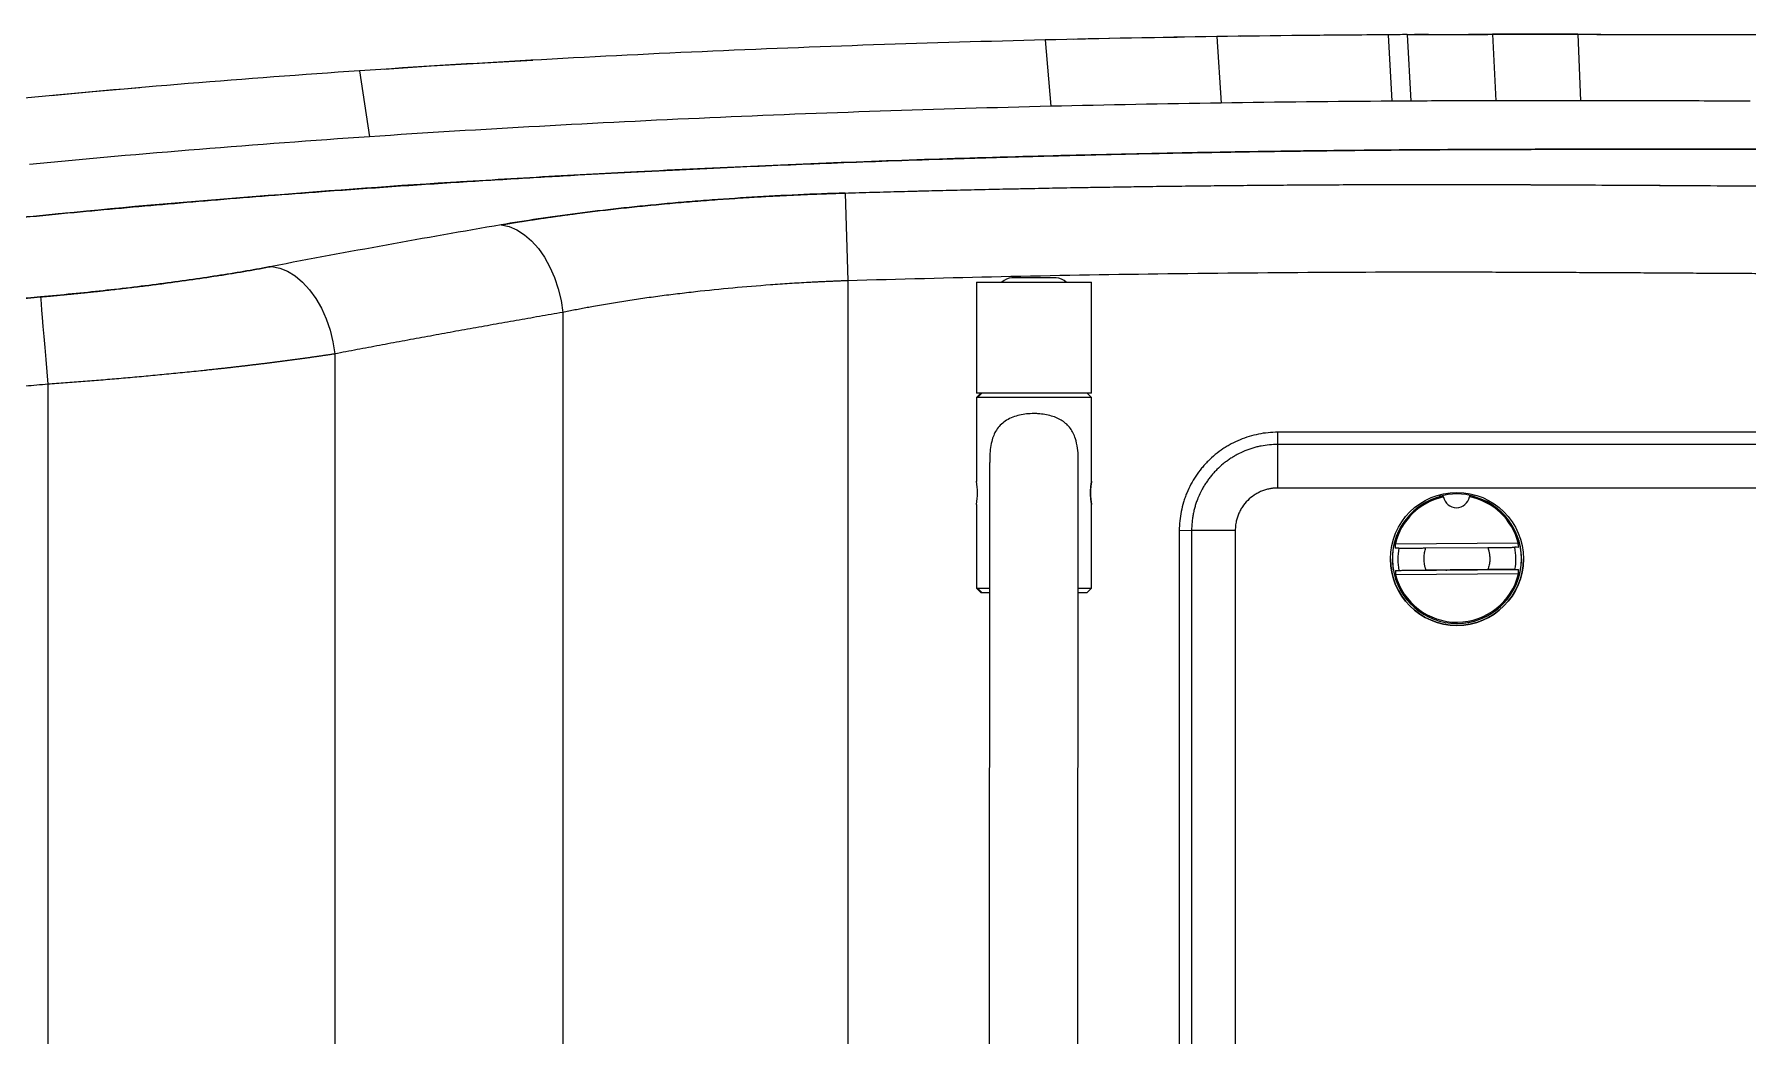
# Model space of a CAD drawing. Header units: millimetres. Extents: x 744 to 5705, y 930 to 4879.
# Drawn here: x 1336.9 to 1723.4, y 2156 to 2382 of the extents above; entities that cross this region are included whole.
import ezdxf

# ---------------------------------------------------------------- set-up
doc = ezdxf.new("R2010")
doc.units = ezdxf.units.MM
doc.header["$MEASUREMENT"] = 0

msp = doc.modelspace()

# ---------------------------------------------------------------- linework, layer by layer
at = {"color": 7, "linetype": 'Continuous', "lineweight": 15, "true_color": 0xffffff}
for p, q in [((1579.26, 2381.04), (1571.34, 2380.84)), ((1594.69, 2381.3), (1579.26, 2381.04)), ((1603.59, 2381.47), (1604.61, 2366.49)), ((1617.49, 2381.67), (1608.91, 2381.53)), ((1636.33, 2381.83), (1617.49, 2381.67)), ((1642.26, 2381.89), (1643.08, 2366.9)), ((1646.57, 2381.92), (1647.36, 2366.92)), ((1651.37, 2381.95), (1648.23, 2381.92)), ((1665.82, 2381.99), (1666.52, 2366.99)), ((1685.05, 2381.99), (1685.68, 2366.99)), ((1564.92, 2380.71), (1566.14, 2365.74)), ((1410.25, 2373.75), (1412.46, 2358.87)), ((1426.42, 2374.82), (1415.87, 2374.08)), ((1449.35, 2376.06), (1426.42, 2374.82)), ((1360.66, 2369.92), (1350.1, 2369.04)), ((1350.1, 2369.04), (1340.67, 2368.13)), ((1647.84, 2355.9), (1645.61, 2355.9)), ((1519.76, 2346.17), (1520.36, 2326.38)), ((1557.71, 2327.03), (1557.38, 2327.03)), ((1559, 2327.03), (1557.73, 2327.03)), ((1566.95, 2327.03), (1565.97, 2327.03)), ((1567.38, 2327.03), (1566.95, 2327.03)), ((1520.36, 2326.38), (1520.36, 1985.67)), ((1549.38, 2326.03), (1575.38, 2326.03)), ((1549.38, 2326.03), (1549.38, 2301.03)), ((1575.38, 2301.03), (1575.38, 2326.03)), ((1456.08, 2319.23), (1456.08, 1992.82)), ((1404.68, 2309.88), (1404.68, 2002.18)), ((1339.96, 2303.04), (1339.96, 2009.02)), ((1575.38, 2301.03), (1549.38, 2301.03)), ((1549.38, 2300.03), (1550.38, 2301.03)), ((1575.38, 2300.03), (1549.38, 2300.03)), ((1549.38, 2300.03), (1549.38, 2281.12)), ((1550.58, 2301.03), (1549.6, 2300.03)), ((1574.38, 2301.03), (1575.38, 2300.03)), ((1575.38, 2281.13), (1575.38, 2300.03)), ((1965.3, 2292.2), (1617.37, 2292.2)), ((1617.37, 2289.45), (1617.37, 2292.2)), ((1965.3, 2289.45), (1617.37, 2289.45)), ((1617.37, 2279.62), (1617.37, 2289.45)), ((1552.37, 2285.4), (1552.13, 2030.2)), ((1572.13, 2030.13), (1572.37, 2285.37)), ((1965.3, 2279.62), (1617.37, 2279.62)), ((1549.38, 2275.92), (1549.38, 2257.03)), ((1575.38, 2257.03), (1575.38, 2275.93)), ((1597.92, 2270.01), (1595.15, 2269.98)), ((1595.15, 2269.98), (1595.15, 2042.05)), ((1597.92, 2270.01), (1597.92, 2042.08)), ((1607.77, 2270.02), (1607.77, 2042.09)), ((1643.89, 2267.02), (1671.6, 2267.23)), ((1650.78, 2266.09), (1664.73, 2266.2)), ((1642.77, 2263.62), (1642.77, 2263.62)), ((1643.9, 2261.02), (1671.69, 2261.23)), ((1664.76, 2261.2), (1650.82, 2261.09)), ((1672.77, 2263.62), (1672.77, 2263.62)), ((1671.66, 2260.23), (1643.94, 2260.02)), ((1550.38, 2256.03), (1549.38, 2257.03)), ((1549.38, 2257.03), (1552.34, 2257.03)), ((1549.6, 2257.03), (1550.58, 2256.03)), ((1550.38, 2256.03), (1552.34, 2256.03)), ((1572.34, 2257.03), (1575.38, 2257.03)), ((1572.34, 2256.03), (1574.38, 2256.03)), ((1575.38, 2257.03), (1574.38, 2256.03))]:
    msp.add_line(p, q, dxfattribs=at)
for points in [[(1546.94, 2354.01), (1547.45, 2354.03), (1547.61, 2354.03)], [(1442.2, 2339), (1443.97, 2338.62), (1445.72, 2337.87), (1447.43, 2336.78), (1449.06, 2335.37), (1450.58, 2333.66), (1451.96, 2331.69), (1453.19, 2329.48), (1454.23, 2327.09), (1455.07, 2324.55), (1455.69, 2321.92), (1456.08, 2319.23)], [(1390.45, 2329.62), (1392.23, 2329.26), (1394, 2328.53), (1395.74, 2327.46), (1397.4, 2326.06), (1398.95, 2324.35), (1400.38, 2322.38), (1401.64, 2320.17), (1402.72, 2317.77), (1403.6, 2315.22), (1404.25, 2312.57), (1404.68, 2309.88)], [(1338.3, 2322.74), (1338.34, 2322.13), (1338.41, 2321.13), (1338.52, 2319.77), (1338.66, 2318.06), (1338.83, 2316.05), (1339.03, 2313.78), (1339.24, 2311.29), (1339.47, 2308.63), (1339.71, 2305.86), (1339.96, 2303.04)], [(1607.77, 2270.02), (1606.03, 2270.02), (1604.35, 2270.02), (1602.77, 2270.02), (1601.34, 2270.02), (1600.11, 2270.02), (1599.11, 2270.01), (1598.37, 2270.01), (1597.92, 2270.01)]]:
    msp.add_lwpolyline(points, dxfattribs=at)
msp.add_circle((1657.77, 2263.62), 15, dxfattribs=at)
for centre, radius, start, end in [((1557.38, 2324.03), 3, 90, 138.1897), ((1567.38, 2324.03), 3, 41.8103, 90), ((1535.83, 2278.53), 13.8, 349.1394, 10.848), ((1657.77, 2263.62), 14.56, 102.2689, 78.6147), ((1657.77, 2263.62), 14.56, 105.7914, 74.2086), ((1657.77, 2263.63), 14.29, 102.3315, 166.269), ((1657.77, 2263.62), 14.65, 74.2604, 105.7396), ((1657.66, 2278.18), 3, 191.4174, 349.4661), ((1657.77, 2263.63), 14.29, 14.6145, 78.552), ((1657.77, 2263.64), 13.32, 169.6218, 191.2617), ((1657.77, 2263.64), 13.32, 349.6218, 11.2617), ((1657.77, 2263.62), 15, 180.0001, 359.9999), ((1657.77, 2263.63), 14.29, 194.6146, 346.269)]:
    msp.add_arc(centre, radius, start, end, dxfattribs=at)
for points in [[(1603.59, 2381.47), (1590.7, 2381.28), (1577.81, 2381.02), (1564.92, 2380.71)], [(1642.26, 2381.89), (1629.37, 2381.8), (1616.48, 2381.67), (1603.59, 2381.47)], [(1646.57, 2381.92), (1645.13, 2381.91), (1643.7, 2381.9), (1642.26, 2381.89)], [(1651.37, 2381.95), (1652.82, 2381.96), (1654.27, 2381.96), (1655.72, 2381.97)], [(1655.72, 2381.97), (1660.67, 2381.99), (1665.62, 2382), (1670.56, 2382)], [(1685.05, 2381.99), (1678.64, 2381.99), (1672.23, 2382), (1665.82, 2381.99)], [(1670.56, 2382), (1671.99, 2382), (1673.41, 2382), (1674.84, 2382)], [(1674.84, 2382), (1679.81, 2382), (1684.78, 2381.99), (1689.73, 2381.99)], [(1689.73, 2381.99), (1691.12, 2381.98), (1692.52, 2381.98), (1693.91, 2381.98)], [(1693.91, 2381.98), (1705.25, 2381.96), (1716.6, 2381.94), (1727.93, 2381.92)], [(1410.25, 2373.75), (1384.48, 2371.99), (1358.73, 2369.91), (1333.04, 2367.44)], [(1604.61, 2366.49), (1591.78, 2366.29), (1578.96, 2366.05), (1566.14, 2365.74)], [(1643.08, 2366.9), (1630.25, 2366.81), (1617.43, 2366.68), (1604.61, 2366.49)], [(1647.36, 2366.92), (1645.93, 2366.92), (1644.51, 2366.91), (1643.08, 2366.9)], [(1723.93, 2366.92), (1722.6, 2366.92), (1721.27, 2366.93), (1719.95, 2366.93)], [(1412.46, 2358.87), (1386.88, 2357.14), (1361.33, 2355.08), (1335.83, 2352.65)], [(1442.2, 2339), (1424.94, 2336.03), (1407.69, 2332.91), (1390.45, 2329.62)], [(1653.8, 2277.72), (1653.8, 2277.69), (1653.81, 2277.66), (1653.81, 2277.63)], [(1654.72, 2277.59), (1654.7, 2277.68), (1654.69, 2277.76), (1654.68, 2277.85)], [(1660.65, 2277.9), (1660.64, 2277.81), (1660.62, 2277.72), (1660.61, 2277.64)], [(1661.73, 2277.63), (1661.74, 2277.66), (1661.74, 2277.69), (1661.74, 2277.72)], [(1644.67, 2266.03), (1644.4, 2266.03), (1644.13, 2266.03), (1643.86, 2266.02)], [(1671.65, 2266.23), (1671.38, 2266.24), (1671.1, 2266.24), (1670.83, 2266.24)], [(1643.9, 2261.02), (1644.17, 2261.03), (1644.44, 2261.03), (1644.71, 2261.03)], [(1670.87, 2261.24), (1671.14, 2261.24), (1671.41, 2261.24), (1671.69, 2261.23)]]:
    msp.add_open_spline(points, degree=3, dxfattribs=at)
for points, knots in [([(1646.57, 2381.92), (1651.58, 2381.95), (1656.59, 2381.96), (1661.6, 2381.98), (1663, 2381.98), (1664.41, 2381.98), (1665.82, 2381.99)], [935.435184, 935.435184, 935.435184, 935.435184, 950.430136, 950.430136, 950.430136, 954.646393, 954.646393, 954.646393, 954.646393]), ([(1685.05, 2381.99), (1696.5, 2381.98), (1707.94, 2381.95), (1719.38, 2381.93), (1720.71, 2381.93), (1722.04, 2381.92), (1723.37, 2381.92)], [973.855448, 973.855448, 973.855448, 973.855448, 1008.202508, 1008.202508, 1008.202508, 1012.198381, 1012.198381, 1012.198381, 1012.198381]), ([(1564.92, 2380.71), (1539.1, 2380.09), (1513.3, 2379.22), (1461.74, 2376.92), (1435.98, 2375.5), (1410.25, 2373.75)], [0, 0, 0, 0, 0.5, 0.5, 1, 1, 1, 1]), ([(1566.14, 2365.74), (1540.49, 2365.13), (1514.85, 2364.27), (1463.61, 2362), (1438.02, 2360.6), (1412.46, 2358.87)], [0, 0, 0, 0, 0.5, 0.5, 1, 1, 1, 1]), ([(1666.52, 2366.99), (1665.12, 2366.99), (1663.72, 2366.98), (1662.32, 2366.98), (1657.33, 2366.97), (1652.34, 2366.95), (1647.36, 2366.92)], [935.435184, 935.435184, 935.435184, 935.435184, 939.651441, 939.651441, 939.651441, 954.646393, 954.646393, 954.646393, 954.646393]), ([(1685.68, 2366.99), (1684.3, 2366.99), (1682.92, 2366.99), (1681.54, 2366.99), (1676.54, 2366.99), (1671.53, 2367), (1666.52, 2366.99)], [954.646393, 954.646393, 954.646393, 954.646393, 958.794702, 958.794702, 958.794702, 973.855448, 973.855448, 973.855448, 973.855448]), ([(1719.95, 2366.93), (1714.23, 2366.94), (1708.52, 2366.95), (1697.1, 2366.97), (1691.39, 2366.98), (1685.68, 2366.99)], [0, 0, 0, 0, 0.5, 0.5, 1, 1, 1, 1]), ([(3180.05, 2356.04), (3145.17, 2356.04), (3077.34, 2356.04), (2978.5, 2356.04), (2885.49, 2356.04), (2798.29, 2356.04), (2716.92, 2356.04), (2641.36, 2356.04), (2571.63, 2356.04), (2507.72, 2356.04), (2449.62, 2356.04), (2397.35, 2356.04), (2350.9, 2356.04), (2310.27, 2356.04), (2275.46, 2356.04), (2246.47, 2356.04), (2223.3, 2356.04), (2177.26, 2356.04), (2106.41, 2356.04), (2008.82, 2356.04), (1925.47, 2356.04), (1856.35, 2356.04), (1810.62, 2356.04), (1774.03, 2356.04), (1750.88, 2356.04), (1733.83, 2356.04), (1724.68, 2356.04), (1718.11, 2356.04), (1712.3, 2356.04), (1703.15, 2356.04), (1694.01, 2356.04), (1686.58, 2356.04), (1683.15, 2356.04), (1680.86, 2356.04), (1674.58, 2356.04), (1666.58, 2356.02), (1657.44, 2355.98), (1650.26, 2355.93), (1643.41, 2355.88), (1629.71, 2355.76), (1609.5, 2355.5), (1573, 2354.8), (1536.53, 2353.75), (1500.1, 2352.3), (1474.31, 2351.07), (1450.06, 2349.74), (1419.77, 2347.86), (1381.94, 2345.1), (1344.17, 2341.72), (1313.99, 2338.62), (1283.83, 2335.23), (1246.16, 2330.43), (1212.36, 2325.36), (1189.88, 2321.64), (1174.93, 2319.06), (1156.29, 2315.66), (1134.02, 2311.27), (1111.84, 2306.56), (1089.77, 2301.51), (1067.8, 2296.09), (1045.95, 2290.29), (1023.98, 2284.01), (1002.38, 2277.35), (983.66, 2271.14), (962.55, 2263.71), (942.33, 2256.04), (918.66, 2246.26), (898.12, 2237.11), (876.61, 2226.73), (856.35, 2216.18), (836.2, 2204.84), (822.14, 2196.32), (812.51, 2190.22), (807.71, 2187.13), (802.4, 2183.63), (796.79, 2179.87), (790.93, 2175.86), (785.4, 2171.98), (781.61, 2169.27), (779.66, 2167.86), (778.97, 2167.37)], [0, 0, 0, 0, 0.042888, 0.083391, 0.121508, 0.157241, 0.190589, 0.221551, 0.250128, 0.276319, 0.300126, 0.321547, 0.340583, 0.357234, 0.3715, 0.383381, 0.392876, 0.399987, 0.439984, 0.479981, 0.519979, 0.542479, 0.56498, 0.576232, 0.587484, 0.593461, 0.597212, 0.598736, 0.601549, 0.604362, 0.609988, 0.6128, 0.613503, 0.614206, 0.615613, 0.621237, 0.624049, 0.62686, 0.630073, 0.632482, 0.643723, 0.65496, 0.677425, 0.688653, 0.69988, 0.709235, 0.71859, 0.737302, 0.756022, 0.765388, 0.774758, 0.793519, 0.812315, 0.817015, 0.821711, 0.831094, 0.840465, 0.849824, 0.859174, 0.868517, 0.877855, 0.887191, 0.896845, 0.905872, 0.911653, 0.924597, 0.932687, 0.94342, 0.952481, 0.962311, 0.971732, 0.981147, 0.982693, 0.985856, 0.988235, 0.990567, 0.99423, 0.997024, 0.998948, 1, 1, 1, 1]), ([(922.61, 2247.75), (924.23, 2248.46), (931.64, 2251.73), (944.97, 2256.98), (962.39, 2263.62), (979.82, 2269.82), (993.5, 2274.41), (1003.52, 2277.64), (1009.75, 2279.61), (1016.18, 2281.59), (1022.76, 2283.57), (1028.95, 2285.4), (1034.5, 2287), (1039.41, 2288.4), (1044.16, 2289.73), (1048.75, 2290.99), (1053.93, 2292.39), (1060.04, 2294.02), (1067.43, 2295.94), (1075.67, 2298.02), (1084.62, 2300.22), (1093.73, 2302.39), (1101.99, 2304.3), (1109.17, 2305.91), (1115.41, 2307.29), (1121.38, 2308.57), (1127.59, 2309.89), (1134.07, 2311.23), (1143.17, 2313.07), (1154.35, 2315.25), (1167.87, 2317.78), (1181.27, 2320.17), (1195.1, 2322.52), (1210.27, 2324.98), (1226.93, 2327.53), (1244.71, 2330.09), (1262.48, 2332.49), (1280.2, 2334.73), (1298.07, 2336.84), (1316.17, 2338.84), (1332.18, 2340.49), (1345.64, 2341.79), (1356.51, 2342.8), (1367.27, 2343.75), (1378.34, 2344.69), (1389.9, 2345.62), (1402.7, 2346.6), (1416.73, 2347.6), (1431.51, 2348.59), (1445.83, 2349.47), (1459.06, 2350.23), (1471.67, 2350.91), (1483.89, 2351.52), (1495.86, 2352.08), (1507.22, 2352.57), (1518.31, 2353.02), (1529.74, 2353.44), (1541.97, 2353.86), (1554.77, 2354.25), (1568.02, 2354.62), (1581.01, 2354.93), (1593.52, 2355.19), (1605.23, 2355.41), (1616.81, 2355.59), (1627.29, 2355.72), (1637.28, 2355.83), (1646.59, 2355.91), (1656.1, 2355.97), (1665.42, 2356.01), (1674.56, 2356.04), (1685.29, 2356.05), (1697.82, 2356.04), (1711.53, 2356.04), (1725.71, 2356.04), (1739.66, 2356.04), (1754.02, 2356.04), (1768.07, 2356.04), (1789.46, 2356.04), (1817.92, 2356.04), (1853.46, 2356.04), (1888.56, 2356.04), (1924.12, 2356.04), (1967.58, 2356.04), (2019.59, 2356.04), (2065.78, 2356.04), (2098.37, 2356.04), (2116.51, 2356.04), (2134.09, 2356.04), (2151.55, 2356.04), (2172.17, 2356.04), (2196.15, 2356.04), (2216.58, 2356.04), (2230.73, 2356.04), (2238.22, 2356.04), (2245.8, 2356.04), (2253.46, 2356.04), (2261.02, 2356.04), (2278.14, 2356.04), (2304.96, 2356.04), (2335.66, 2356.04), (2360.59, 2356.04), (2379.63, 2356.04), (2398.76, 2356.04), (2416.92, 2356.04), (2436.14, 2356.04), (2456.83, 2356.04), (2480.46, 2356.04), (2500.36, 2356.04), (2516.15, 2356.04), (2527.49, 2356.04), (2539.07, 2356.04), (2550.89, 2356.04), (2562.47, 2356.04), (2573.11, 2356.04), (2588.18, 2356.04), (2608.37, 2356.04), (2636.05, 2356.04), (2666.17, 2356.04), (2698.82, 2356.04), (2732.66, 2356.04), (2767.7, 2356.04), (2799.08, 2356.04), (2826.58, 2356.04), (2843.77, 2356.04), (2855.1, 2356.04), (2860.42, 2356.04), (2865.78, 2356.04), (2871.01, 2356.04), (2875.75, 2356.04), (2880, 2356.04), (2890.92, 2356.04), (2909.19, 2356.04), (2936.56, 2356.04), (2966.44, 2356.04), (2998.94, 2356.04), (3032.71, 2356.04), (3067.75, 2356.04), (3104.06, 2356.04), (3141.63, 2356.04), (3167.1, 2356.04), (3180.05, 2356.04)], [0, 0, 0, 0, 0.002359, 0.010774, 0.019073, 0.027178, 0.035383, 0.038282, 0.041182, 0.044085, 0.047239, 0.050327, 0.052667, 0.05493, 0.057116, 0.059226, 0.06126, 0.064255, 0.067638, 0.071408, 0.075565, 0.079881, 0.083867, 0.086837, 0.089666, 0.092353, 0.094958, 0.098104, 0.101144, 0.1073, 0.113234, 0.119417, 0.125386, 0.131864, 0.139813, 0.14776, 0.155706, 0.163595, 0.171442, 0.179569, 0.187731, 0.192774, 0.197488, 0.202182, 0.207087, 0.212203, 0.217531, 0.224082, 0.230816, 0.237138, 0.243063, 0.248354, 0.253839, 0.259245, 0.264198, 0.268881, 0.273918, 0.279311, 0.285058, 0.290848, 0.296826, 0.302224, 0.307384, 0.312307, 0.317524, 0.321224, 0.325508, 0.329827, 0.333778, 0.337824, 0.34189, 0.347954, 0.354359, 0.359995, 0.366684, 0.372772, 0.378955, 0.385231, 0.40102, 0.416512, 0.432142, 0.447343, 0.463442, 0.489496, 0.515977, 0.524388, 0.532501, 0.539909, 0.547588, 0.555536, 0.567119, 0.579231, 0.582491, 0.585787, 0.58912, 0.592488, 0.595894, 0.599088, 0.615081, 0.631276, 0.639597, 0.647971, 0.656397, 0.664832, 0.671936, 0.681748, 0.692141, 0.703113, 0.707993, 0.712979, 0.718072, 0.723272, 0.728577, 0.733353, 0.737309, 0.748456, 0.759993, 0.77383, 0.78819, 0.803073, 0.81848, 0.83441, 0.844483, 0.854754, 0.857088, 0.859431, 0.861784, 0.864147, 0.866332, 0.86804, 0.869759, 0.880741, 0.892138, 0.905873, 0.920166, 0.935017, 0.950426, 0.966392, 0.982917, 1, 1, 1, 1]), ([(3180.05, 2356.04), (3095.02, 2356.04), (2924.97, 2356.04), (2669.88, 2356.04), (2459.74, 2356.04), (2294.55, 2356.04), (2174.3, 2356.04), (2054.05, 2356.04), (1933.82, 2356.04), (1834.98, 2356.06), (1757.52, 2356.03), (1713.35, 2356.1), (1687.88, 2356.02), (1681.09, 2355.99)], [0, 0, 0, 0, 0.170154, 0.340307, 0.510461, 0.59068, 0.670893, 0.75111, 0.831324, 0.911539, 0.948973, 0.986407, 1, 1, 1, 1]), ([(1434.75, 2348.78), (1434.33, 2348.75), (1419.28, 2347.9), (1389.65, 2345.61), (1357.79, 2343.06), (1340.58, 2341.26), (1337.92, 2340.98)], [0, 0, 0, 0, 0.0129361, 0.4651413, 0.9174092, 1, 1, 1, 1]), ([(1442.2, 2339), (1442.48, 2339.05), (1443.05, 2339.15), (1443.91, 2339.29), (1444.77, 2339.44), (1445.64, 2339.58), (1446.51, 2339.72), (1447.39, 2339.86), (1448.28, 2340), (1449.17, 2340.13), (1450.07, 2340.27), (1450.97, 2340.4), (1451.88, 2340.54), (1452.8, 2340.67), (1453.72, 2340.8), (1454.65, 2340.93), (1455.58, 2341.06), (1456.52, 2341.19), (1457.46, 2341.32), (1458.41, 2341.44), (1460.56, 2341.72), (1463.95, 2342.14), (1468.66, 2342.68), (1473.46, 2343.19), (1478.37, 2343.67), (1483.38, 2344.12), (1488.45, 2344.52), (1493.57, 2344.9), (1497.71, 2345.16), (1500.83, 2345.35), (1502.92, 2345.46), (1505.01, 2345.57), (1507.11, 2345.68), (1509.21, 2345.78), (1511.32, 2345.87), (1513.42, 2345.95), (1515.54, 2346.03), (1517.65, 2346.11), (1519.06, 2346.15), (1519.76, 2346.17)], [0, 0, 0, 0, 0.01318, 0.026351, 0.039512, 0.052666, 0.065812, 0.078954, 0.09209, 0.105222, 0.118352, 0.131481, 0.144609, 0.157737, 0.170867, 0.184, 0.197136, 0.210277, 0.223423, 0.236576, 0.249738, 0.312224, 0.374564, 0.43687, 0.499255, 0.562149, 0.625008, 0.6874, 0.749759, 0.774845, 0.799899, 0.824926, 0.849935, 0.874932, 0.899925, 0.92492, 0.949927, 0.974951, 1, 1, 1, 1]), ([(1519.76, 2346.17), (1512.65, 2345.96), (1505.64, 2345.64), (1495.29, 2345.01), (1491.87, 2344.78), (1486.78, 2344.39), (1485.08, 2344.25), (1482.56, 2344.04), (1481.72, 2343.97), (1480.04, 2343.82), (1479.2, 2343.74), (1471.73, 2343.05), (1465.4, 2342.34), (1453.34, 2340.79), (1447.61, 2339.93), (1442.2, 2339)], [0, 0, 0, 0, 21.151982, 21.151982, 31.727973, 31.727973, 37.015969, 37.015969, 39.659967, 39.659967, 42.303964, 42.303964, 63.455947, 63.455947, 84.607929, 84.607929, 84.607929, 84.607929]), ([(1519.76, 2346.17), (1521.86, 2346.24), (1526.05, 2346.36), (1532.35, 2346.53), (1538.68, 2346.7), (1545.02, 2346.85), (1551.38, 2347), (1557.77, 2347.14), (1564.17, 2347.27), (1570.6, 2347.39), (1577.05, 2347.5), (1583.52, 2347.6), (1590.01, 2347.69), (1596.52, 2347.77), (1603.05, 2347.85), (1609.61, 2347.91), (1616.18, 2347.97), (1626.19, 2348.04), (1639.75, 2348.1), (1656.94, 2348.12), (1677.12, 2348.07), (1700.25, 2347.93), (1723.1, 2347.79), (1742.96, 2347.69), (1759.87, 2347.6), (1777.02, 2347.52), (1794.4, 2347.43), (1812.01, 2347.35), (1840.73, 2347.23), (1881.21, 2347.07), (1932.7, 2346.9), (1984.95, 2346.74), (2054.15, 2346.57), (2140.98, 2346.39), (2244.77, 2346.23), (2348.61, 2346.12), (2452.5, 2346.04), (2590.98, 2345.96), (2764.16, 2345.91), (2934.18, 2345.89), (3072.85, 2345.89), (3142.19, 2345.88), (3180.05, 2345.88)], [0, 0, 0, 0, 0.0037846, 0.0075816, 0.0113909, 0.0152127, 0.0190469, 0.0228935, 0.0267526, 0.0306242, 0.0345084, 0.0384052, 0.0423146, 0.0462367, 0.0501714, 0.0541187, 0.0580787, 0.0620513, 0.0722132, 0.0825648, 0.0931105, 0.1086811, 0.1243545, 0.1343984, 0.1445829, 0.1549088, 0.1653767, 0.1759872, 0.1867397, 0.2172687, 0.2491173, 0.2797752, 0.3116811, 0.3741542, 0.4366696, 0.4992194, 0.5617899, 0.6243823, 0.7494353, 0.8747058, 0.9315936, 1, 1, 1, 1]), ([(1519.76, 2346.17), (1554.51, 2347.22), (1589.25, 2347.81), (1628.31, 2348.05), (1632.65, 2348.07), (1641.33, 2348.1), (1645.66, 2348.11), (1658.69, 2348.11), (1667.37, 2348.09), (1684.7, 2348.02), (1693.36, 2347.97), (1706.33, 2347.9), (1710.65, 2347.87), (1719.29, 2347.82), (1723.61, 2347.79), (1797.06, 2347.39), (1866.2, 2347.11), (2004.48, 2346.67), (2073.63, 2346.52), (2211.92, 2346.27), (2281.07, 2346.19), (2419.37, 2346.06), (2488.52, 2346.01), (2626.83, 2345.95), (2695.98, 2345.93), (2903.44, 2345.89), (3041.74, 2345.88), (3180.05, 2345.88)], [0, 0, 0, 0, 103.769533, 103.769533, 116.740725, 116.740725, 129.711916, 129.711916, 155.6543, 155.6543, 181.596683, 181.596683, 194.567875, 194.567875, 207.539066, 207.539066, 415.078132, 415.078132, 622.617198, 622.617198, 830.156265, 830.156265, 1037.695331, 1037.695331, 1245.234397, 1245.234397, 1660.312529, 1660.312529, 1660.312529, 1660.312529]), ([(1338.3, 2322.74), (1338.59, 2322.77), (1339.18, 2322.82), (1340.07, 2322.9), (1340.96, 2322.98), (1341.84, 2323.07), (1342.73, 2323.15), (1343.61, 2323.23), (1344.5, 2323.32), (1345.38, 2323.41), (1346.26, 2323.49), (1347.14, 2323.58), (1348.02, 2323.67), (1348.9, 2323.76), (1349.78, 2323.86), (1350.66, 2323.95), (1351.54, 2324.04), (1353.28, 2324.23), (1355.89, 2324.52), (1359.33, 2324.93), (1362.72, 2325.34), (1367.19, 2325.92), (1372.65, 2326.67), (1377.37, 2327.38), (1380.41, 2327.86), (1381.91, 2328.11), (1383.39, 2328.35), (1384.85, 2328.6), (1386.28, 2328.85), (1387.69, 2329.11), (1389.09, 2329.36), (1389.99, 2329.53), (1390.45, 2329.62)], [0, 0, 0, 0, 0.015658, 0.031303, 0.046938, 0.062565, 0.078185, 0.093801, 0.109414, 0.125027, 0.140641, 0.156259, 0.171882, 0.187512, 0.203152, 0.218804, 0.234468, 0.250148, 0.31262, 0.374986, 0.43737, 0.499897, 0.625005, 0.75016, 0.781435, 0.812668, 0.843872, 0.875063, 0.906256, 0.937466, 0.968709, 1, 1, 1, 1]), ([(1390.45, 2329.62), (1386.81, 2328.92), (1382.95, 2328.26), (1376.86, 2327.3), (1374.77, 2326.99), (1371.57, 2326.52), (1370.49, 2326.37), (1368.84, 2326.15), (1368.29, 2326.07), (1367.18, 2325.92), (1366.62, 2325.85), (1361.59, 2325.19), (1357.04, 2324.64), (1347.78, 2323.63), (1343.08, 2323.17), (1338.3, 2322.74)], [0, 0, 0, 0, 17.66422, 17.66422, 26.496331, 26.496331, 30.912386, 30.912386, 33.120413, 33.120413, 35.328441, 35.328441, 52.992661, 52.992661, 70.656881, 70.656881, 70.656881, 70.656881]), ([(1557.53, 2327.03), (1557.52, 2327.03), (1557.49, 2327.03), (1557.46, 2327.03), (1557.43, 2327.03), (1557.4, 2327.03), (1557.39, 2327.03), (1557.39, 2327.03)], [0, 0, 0, 0, 0.172126, 0.344243, 0.51637, 0.758184, 1, 1, 1, 1]), ([(1567.34, 2327.03), (1567.3, 2327.03), (1567.21, 2327.03), (1566.15, 2327.03), (1564.55, 2327.03), (1562.61, 2327.03), (1560.6, 2327.03), (1559.53, 2327.03), (1559, 2327.03)], [0, 0, 0, 0, 0.152428, 0.321931, 0.491445, 0.660966, 0.830486, 1, 1, 1, 1]), ([(1520.36, 2326.38), (1520.03, 2326.37), (1519.38, 2326.35), (1518.41, 2326.31), (1517.43, 2326.27), (1516.45, 2326.23), (1515.48, 2326.18), (1514.5, 2326.14), (1513.53, 2326.09), (1512.55, 2326.04), (1510.46, 2325.93), (1507.24, 2325.74), (1501.5, 2325.34), (1494.37, 2324.76), (1487.42, 2324.05), (1481.97, 2323.41), (1477.99, 2322.91), (1474.09, 2322.37), (1470.3, 2321.8), (1466.59, 2321.2), (1463.71, 2320.7), (1461.6, 2320.31), (1460.21, 2320.05), (1458.82, 2319.79), (1457.44, 2319.51), (1456.54, 2319.33), (1456.08, 2319.23)], [0, 0, 0, 0, 0.013914, 0.027832, 0.041754, 0.055679, 0.069608, 0.083541, 0.097478, 0.111419, 0.125363, 0.187403, 0.249858, 0.373942, 0.500116, 0.562394, 0.625336, 0.68702, 0.749753, 0.811497, 0.874323, 0.898958, 0.923843, 0.948978, 0.974364, 1, 1, 1, 1]), ([(1338.3, 2322.74), (1314.59, 2320.65), (1290.92, 2318.24), (1243.66, 2312.69), (1220.06, 2309.54), (1172.97, 2302.36), (1149.46, 2298.33), (1114.28, 2291.45), (1102.57, 2289.01), (1085.02, 2285.12), (1079.17, 2283.79), (1067.5, 2281.04), (1061.68, 2279.63), (1044.25, 2275.27), (1032.68, 2272.2), (1009.65, 2265.7), (998.19, 2262.27), (964.02, 2251.38), (941.48, 2243.33), (908.15, 2229.78), (897.12, 2225.02), (875.24, 2214.98), (864.39, 2209.69), (848.26, 2201.34), (842.91, 2198.48), (832.26, 2192.62), (826.95, 2189.62), (811.17, 2180.41), (800.83, 2174.02), (790.67, 2167.39)], [0, 0, 0, 0, 0.125, 0.125, 0.25, 0.25, 0.375, 0.375, 0.4375, 0.4375, 0.46875, 0.46875, 0.5, 0.5, 0.5625, 0.5625, 0.625, 0.625, 0.75, 0.75, 0.8125, 0.8125, 0.875, 0.875, 0.90625, 0.90625, 0.9375, 0.9375, 1, 1, 1, 1]), ([(1266.86, 2315.41), (1267.01, 2315.43), (1278.96, 2316.93), (1302.77, 2319.43), (1326.46, 2321.64), (1338.3, 2322.74)], [0, 0, 0, 0, 0.005979, 0.503479, 1, 1, 1, 1]), ([(1456.08, 2319.23), (1454.33, 2318.93), (1450.83, 2318.32), (1445.6, 2317.41), (1440.4, 2316.48), (1435.22, 2315.56), (1430.07, 2314.62), (1424.94, 2313.68), (1419.84, 2312.74), (1414.76, 2311.79), (1409.71, 2310.84), (1406.35, 2310.2), (1404.68, 2309.88)], [0, 0, 0, 0, 0.102153, 0.203827, 0.305022, 0.405739, 0.505977, 0.605737, 0.705019, 0.803824, 0.902151, 1, 1, 1, 1]), ([(1404.68, 2309.88), (1404.43, 2309.84), (1403.94, 2309.76), (1403.21, 2309.65), (1402.47, 2309.54), (1401.73, 2309.43), (1400.98, 2309.32), (1400.24, 2309.22), (1399.49, 2309.11), (1398.74, 2309), (1397.99, 2308.9), (1397.23, 2308.79), (1396.48, 2308.69), (1395.72, 2308.59), (1394.97, 2308.49), (1394.21, 2308.38), (1393.45, 2308.28), (1392.69, 2308.18), (1391.92, 2308.09), (1391.16, 2307.99), (1390.4, 2307.89), (1389.63, 2307.79), (1388.87, 2307.7), (1388.11, 2307.6), (1387.34, 2307.51), (1386.58, 2307.42), (1385.81, 2307.33), (1385.05, 2307.24), (1384.29, 2307.14), (1383.52, 2307.06), (1382.76, 2306.97), (1382, 2306.88), (1381.23, 2306.79), (1380.47, 2306.71), (1379.71, 2306.62), (1378.95, 2306.54), (1378.19, 2306.45), (1377.44, 2306.37), (1376.68, 2306.29), (1375.93, 2306.21), (1375.17, 2306.13), (1373.99, 2306), (1372.37, 2305.83), (1370.32, 2305.62), (1368.26, 2305.42), (1366.2, 2305.22), (1364.15, 2305.02), (1362.09, 2304.83), (1360.04, 2304.65), (1358, 2304.46), (1355.96, 2304.29), (1353.93, 2304.11), (1351.9, 2303.95), (1349.89, 2303.78), (1347.88, 2303.62), (1345.89, 2303.47), (1343.9, 2303.32), (1341.93, 2303.18), (1340.62, 2303.08), (1339.96, 2303.04)], [0, 0, 0, 0, 0.013607, 0.027158, 0.040652, 0.05409, 0.067471, 0.080796, 0.094064, 0.107275, 0.12043, 0.133529, 0.146571, 0.159557, 0.172486, 0.185358, 0.198174, 0.210934, 0.223637, 0.236283, 0.248873, 0.261407, 0.273884, 0.286304, 0.298668, 0.310976, 0.323227, 0.335422, 0.34756, 0.359641, 0.371667, 0.383635, 0.395548, 0.407403, 0.419203, 0.430946, 0.442632, 0.454262, 0.465836, 0.477353, 0.488813, 0.500218, 0.531185, 0.561956, 0.59253, 0.622908, 0.65309, 0.683076, 0.712866, 0.74246, 0.771858, 0.80106, 0.830066, 0.858877, 0.887492, 0.915912, 0.944137, 0.972166, 1, 1, 1, 1]), ([(1339.96, 2303.04), (1338.28, 2302.89), (1334.93, 2302.59), (1329.92, 2302.13), (1324.93, 2301.67), (1319.96, 2301.2), (1315.02, 2300.72), (1310.1, 2300.23), (1305.2, 2299.74), (1300.32, 2299.24), (1295.47, 2298.73), (1290.64, 2298.22), (1285.83, 2297.69), (1281.05, 2297.16), (1276.29, 2296.63), (1271.55, 2296.08), (1262.27, 2294.99), (1248.54, 2293.31), (1230.47, 2290.95), (1212.7, 2288.46), (1189, 2284.93), (1159.79, 2280.14), (1124.81, 2273.64), (1090.58, 2266.45), (1056.64, 2258.41), (1023.32, 2249.53), (990.27, 2239.62), (957.95, 2228.7), (926.17, 2216.64), (895.34, 2203.48), (870.12, 2191.4), (850.48, 2181.15), (839.38, 2175.02), (831.83, 2170.71), (827.74, 2168.34), (823.67, 2165.93), (819.61, 2163.5), (815.56, 2161.04), (811.52, 2158.55), (808.84, 2156.87), (807.51, 2156.03)], [0, 0, 0, 0, 0.0090599, 0.0180797, 0.0270595, 0.0359995, 0.0448998, 0.0537605, 0.0625817, 0.0713637, 0.0801065, 0.0888103, 0.0974752, 0.1061014, 0.114689, 0.1232381, 0.1317488, 0.1649248, 0.1975833, 0.2297321, 0.2613786, 0.3264035, 0.3888989, 0.4526996, 0.5144794, 0.5765353, 0.6381512, 0.7001684, 0.7601071, 0.8211265, 0.8806126, 0.9106462, 0.9404666, 0.9489571, 0.9574516, 0.9659506, 0.9744545, 0.9829638, 0.9914788, 1, 1, 1, 1]), ([(1572.32, 2285.37), (1572.34, 2285.74), (1572.39, 2286.83), (1572.21, 2288.66), (1571.76, 2290.96), (1570.7, 2293.18), (1568.83, 2294.89), (1566.3, 2296), (1564.02, 2296.37), (1561.56, 2296.44), (1559.04, 2296.17), (1556.11, 2295.08), (1553.99, 2293.17), (1552.97, 2290.89), (1552.55, 2288.78), (1552.37, 2287.06), (1552.41, 2285.92), (1552.43, 2285.4)], [0, 0, 0, 0, 0.030618, 0.090865, 0.152996, 0.230399, 0.307803, 0.387313, 0.475591, 0.500638, 0.592672, 0.684774, 0.774543, 0.854869, 0.905263, 0.957057, 1, 1, 1, 1]), ([(1617.37, 2292.2), (1616.63, 2292.2), (1615.9, 2292.16), (1614.45, 2292.02), (1613.72, 2291.91), (1611.57, 2291.48), (1610.19, 2291.06), (1608.18, 2290.23), (1607.53, 2289.92), (1606.56, 2289.4), (1606.24, 2289.22), (1605.61, 2288.84), (1605.31, 2288.65), (1603.8, 2287.64), (1602.68, 2286.72), (1601.4, 2285.44), (1601.15, 2285.17), (1600.65, 2284.63), (1600.41, 2284.35), (1599.72, 2283.51), (1599.29, 2282.92), (1598.08, 2281.12), (1597.4, 2279.84), (1596.7, 2278.15), (1596.57, 2277.81), (1596.32, 2277.12), (1596.21, 2276.77), (1595.89, 2275.73), (1595.72, 2275.03), (1595.44, 2273.61), (1595.33, 2272.9), (1595.18, 2271.45), (1595.15, 2270.72), (1595.15, 2269.98)], [0, 0, 0, 0, 0.0625, 0.0625, 0.125, 0.125, 0.25, 0.25, 0.3125, 0.3125, 0.34375, 0.34375, 0.375, 0.375, 0.5, 0.5, 0.53125, 0.53125, 0.5625, 0.5625, 0.625, 0.625, 0.75, 0.75, 0.78125, 0.78125, 0.8125, 0.8125, 0.875, 0.875, 0.9375, 0.9375, 1, 1, 1, 1]), ([(1617.37, 2289.45), (1616.1, 2289.45), (1614.81, 2289.32), (1613.43, 2289.05), (1613.27, 2289.02), (1612.96, 2288.95), (1612.81, 2288.91), (1612.35, 2288.8), (1612.04, 2288.71), (1611.58, 2288.57), (1611.43, 2288.52), (1611.13, 2288.42), (1610.97, 2288.37), (1610.52, 2288.21), (1610.22, 2288.1), (1609.34, 2287.73), (1608.77, 2287.46), (1608.07, 2287.09), (1607.93, 2287.01), (1607.65, 2286.85), (1607.52, 2286.77), (1607.11, 2286.53), (1606.84, 2286.36), (1606.44, 2286.1), (1606.32, 2286.01), (1606.06, 2285.83), (1605.93, 2285.73), (1605.54, 2285.45), (1605.29, 2285.25), (1604.54, 2284.64), (1604.07, 2284.21), (1603.4, 2283.54), (1603.18, 2283.31), (1602.75, 2282.84), (1602.55, 2282.6), (1602.14, 2282.11), (1601.95, 2281.86), (1601.57, 2281.35), (1601.39, 2281.09), (1601.12, 2280.69), (1601.03, 2280.56), (1600.86, 2280.29), (1600.78, 2280.15), (1600.53, 2279.74), (1600.37, 2279.46), (1599.92, 2278.62), (1599.65, 2278.04), (1599.38, 2277.39), (1599.35, 2277.31), (1599.29, 2277.17), (1599.26, 2277.09), (1599.17, 2276.87), (1599.12, 2276.72), (1598.96, 2276.28), (1598.86, 2275.98), (1598.72, 2275.52), (1598.68, 2275.37), (1598.59, 2275.06), (1598.55, 2274.91), (1598.43, 2274.44), (1598.36, 2274.13), (1598.24, 2273.5), (1598.18, 2273.19), (1598.09, 2272.56), (1598.05, 2272.24), (1597.95, 2271.28), (1597.92, 2270.64), (1597.92, 2270.01)], [0, 0, 0, 0, 0.125, 0.125, 0.140625, 0.140625, 0.15625, 0.15625, 0.1875, 0.1875, 0.203125, 0.203125, 0.21875, 0.21875, 0.25, 0.25, 0.3125, 0.3125, 0.328125, 0.328125, 0.34375, 0.34375, 0.375, 0.375, 0.390625, 0.390625, 0.40625, 0.40625, 0.4375, 0.4375, 0.5, 0.5, 0.53125, 0.53125, 0.5625, 0.5625, 0.59375, 0.59375, 0.625, 0.625, 0.640625, 0.640625, 0.65625, 0.65625, 0.6875, 0.6875, 0.75, 0.75, 0.757813, 0.757813, 0.765625, 0.765625, 0.78125, 0.78125, 0.8125, 0.8125, 0.828125, 0.828125, 0.84375, 0.84375, 0.875, 0.875, 0.90625, 0.90625, 0.9375, 0.9375, 1, 1, 1, 1]), ([(1575.38, 2281.13), (1575.38, 2281.13), (1575.38, 2281.11), (1575.36, 2281.04), (1575.35, 2280.99), (1575.33, 2280.86), (1575.32, 2280.78), (1575.29, 2280.6), (1575.27, 2280.49), (1575.22, 2280.13), (1575.18, 2279.84), (1575.15, 2279.37), (1575.14, 2279.2), (1575.12, 2278.87), (1575.12, 2278.7), (1575.12, 2278.36), (1575.12, 2278.19), (1575.14, 2277.85), (1575.15, 2277.69), (1575.17, 2277.38), (1575.19, 2277.22), (1575.22, 2276.94), (1575.23, 2276.81), (1575.27, 2276.57), (1575.29, 2276.46), (1575.32, 2276.27), (1575.33, 2276.19), (1575.35, 2276.06), (1575.36, 2276.01), (1575.38, 2275.94), (1575.38, 2275.93), (1575.38, 2275.93), (1575.38, 2275.94), (1575.36, 2276.01), (1575.35, 2276.06), (1575.33, 2276.19), (1575.31, 2276.27), (1575.28, 2276.46), (1575.26, 2276.57), (1575.21, 2276.93), (1575.18, 2277.22), (1575.14, 2277.69), (1575.13, 2277.85), (1575.12, 2278.19), (1575.11, 2278.36), (1575.11, 2278.7), (1575.12, 2278.87), (1575.13, 2279.2), (1575.14, 2279.36), (1575.17, 2279.68), (1575.18, 2279.83), (1575.21, 2280.11), (1575.23, 2280.24), (1575.26, 2280.49), (1575.28, 2280.59), (1575.31, 2280.78), (1575.33, 2280.86), (1575.35, 2280.99), (1575.36, 2281.04), (1575.38, 2281.11), (1575.38, 2281.13), (1575.38, 2281.13)], [0, 0, 0, 0, 0.03125, 0.03125, 0.0625, 0.0625, 0.09375, 0.09375, 0.125, 0.125, 0.1875, 0.1875, 0.21875, 0.21875, 0.25, 0.25, 0.28125, 0.28125, 0.3125, 0.3125, 0.34375, 0.34375, 0.375, 0.375, 0.40625, 0.40625, 0.4375, 0.4375, 0.46875, 0.46875, 0.5, 0.5, 0.53125, 0.53125, 0.5625, 0.5625, 0.59375, 0.59375, 0.625, 0.625, 0.6875, 0.6875, 0.71875, 0.71875, 0.75, 0.75, 0.78125, 0.78125, 0.8125, 0.8125, 0.84375, 0.84375, 0.875, 0.875, 0.90625, 0.90625, 0.9375, 0.9375, 0.96875, 0.96875, 1, 1, 1, 1]), ([(1617.37, 2279.62), (1617.26, 2279.62), (1617.05, 2279.61), (1616.74, 2279.6), (1616.43, 2279.57), (1616.12, 2279.54), (1615.81, 2279.49), (1615.29, 2279.4), (1614.58, 2279.22), (1613.69, 2278.9), (1612.84, 2278.5), (1611.76, 2277.86), (1610.54, 2276.86), (1609.54, 2275.64), (1608.89, 2274.56), (1608.49, 2273.71), (1608.17, 2272.82), (1607.97, 2272.01), (1607.85, 2271.28), (1607.78, 2270.65), (1607.78, 2270.23), (1607.77, 2270.02)], [0, 0, 0, 0, 0.020867, 0.041684, 0.062474, 0.08326, 0.104062, 0.124905, 0.187503, 0.250113, 0.312374, 0.374673, 0.499801, 0.624289, 0.686806, 0.749368, 0.811865, 0.874407, 0.91627, 0.958074, 1, 1, 1, 1]), ([(1644.67, 2266.03), (1644.74, 2266.04), (1644.83, 2266.04), (1645.08, 2266.04), (1645.23, 2266.04), (1645.6, 2266.05), (1645.81, 2266.05), (1646.16, 2266.05), (1646.28, 2266.05), (1646.54, 2266.05), (1646.67, 2266.06), (1647.09, 2266.06), (1647.39, 2266.06), (1648.01, 2266.07), (1648.34, 2266.07), (1649.02, 2266.08), (1649.36, 2266.08), (1650.06, 2266.08), (1650.42, 2266.09), (1650.78, 2266.09)], [0, 0, 0, 0, 0.125, 0.125, 0.25, 0.25, 0.375, 0.375, 0.4375, 0.4375, 0.5, 0.5, 0.625, 0.625, 0.75, 0.75, 0.875, 0.875, 1, 1, 1, 1]), ([(1650.82, 2261.09), (1650.79, 2261.17), (1650.74, 2261.32), (1650.66, 2261.55), (1650.6, 2261.78), (1650.54, 2262.02), (1650.49, 2262.26), (1650.45, 2262.48), (1650.41, 2262.8), (1650.37, 2263.17), (1650.36, 2263.59), (1650.37, 2264.01), (1650.4, 2264.5), (1650.49, 2265.04), (1650.61, 2265.57), (1650.72, 2265.92), (1650.78, 2266.09)], [0, 0, 0, 0, 0.047605, 0.095211, 0.142816, 0.190423, 0.238031, 0.28564, 0.325506, 0.428198, 0.500757, 0.571884, 0.678912, 0.785943, 0.892974, 1, 1, 1, 1]), ([(1664.73, 2266.2), (1665.09, 2266.2), (1665.44, 2266.2), (1666.14, 2266.21), (1666.49, 2266.21), (1667.17, 2266.22), (1667.49, 2266.22), (1668.11, 2266.22), (1668.41, 2266.22), (1668.97, 2266.23), (1669.23, 2266.23), (1669.57, 2266.23), (1669.69, 2266.23), (1669.9, 2266.23), (1669.99, 2266.23), (1670.27, 2266.23), (1670.42, 2266.24), (1670.67, 2266.24), (1670.77, 2266.24), (1670.83, 2266.24)], [0, 0, 0, 0, 0.125, 0.125, 0.25, 0.25, 0.375, 0.375, 0.5, 0.5, 0.625, 0.625, 0.6875, 0.6875, 0.75, 0.75, 0.875, 0.875, 1, 1, 1, 1]), ([(1664.73, 2266.2), (1664.75, 2266.12), (1664.81, 2265.97), (1664.88, 2265.74), (1664.94, 2265.5), (1665, 2265.27), (1665.05, 2265.03), (1665.09, 2264.8), (1665.14, 2264.48), (1665.17, 2264.12), (1665.18, 2263.7), (1665.18, 2263.27), (1665.14, 2262.79), (1665.05, 2262.25), (1664.93, 2261.72), (1664.82, 2261.37), (1664.76, 2261.2)], [0, 0, 0, 0, 0.047605, 0.095211, 0.142816, 0.190423, 0.238031, 0.28564, 0.325506, 0.428198, 0.500757, 0.571884, 0.678912, 0.785943, 0.892974, 1, 1, 1, 1]), ([(1644.71, 2261.03), (1644.77, 2261.04), (1644.87, 2261.04), (1645.12, 2261.04), (1645.27, 2261.04), (1645.64, 2261.05), (1645.85, 2261.05), (1646.2, 2261.05), (1646.32, 2261.05), (1646.58, 2261.05), (1646.71, 2261.06), (1647.13, 2261.06), (1647.43, 2261.06), (1648.05, 2261.07), (1648.38, 2261.07), (1649.05, 2261.08), (1649.4, 2261.08), (1650.1, 2261.08), (1650.46, 2261.09), (1650.82, 2261.09)], [0, 0, 0, 0, 0.125, 0.125, 0.25, 0.25, 0.375, 0.375, 0.4375, 0.4375, 0.5, 0.5, 0.625, 0.625, 0.75, 0.75, 0.875, 0.875, 1, 1, 1, 1]), ([(1655.29, 2261.11), (1655.29, 2261.11), (1655.34, 2261.11), (1655.59, 2261.12), (1655.78, 2261.12), (1656.27, 2261.12), (1656.56, 2261.13), (1657.18, 2261.13), (1657.5, 2261.13), (1658.09, 2261.14), (1658.4, 2261.14), (1659.02, 2261.15), (1659.31, 2261.15), (1659.8, 2261.15), (1659.99, 2261.15), (1660.24, 2261.15), (1660.29, 2261.15), (1660.29, 2261.15)], [0, 0, 0, 0, 0.125, 0.125, 0.25, 0.25, 0.375, 0.375, 0.5, 0.5, 0.625, 0.625, 0.75, 0.75, 0.875, 0.875, 1, 1, 1, 1]), ([(1660.29, 2261.15), (1660.29, 2261.15), (1660.24, 2261.15), (1659.99, 2261.15), (1659.8, 2261.15), (1659.31, 2261.14), (1659.02, 2261.14), (1658.4, 2261.13), (1658.09, 2261.13), (1657.5, 2261.13), (1657.18, 2261.12), (1656.56, 2261.12), (1656.27, 2261.12), (1655.78, 2261.11), (1655.59, 2261.11), (1655.34, 2261.11), (1655.29, 2261.11), (1655.29, 2261.11)], [0, 0, 0, 0, 0.125, 0.125, 0.25, 0.25, 0.375, 0.375, 0.5, 0.5, 0.625, 0.625, 0.75, 0.75, 0.875, 0.875, 1, 1, 1, 1]), ([(1670.87, 2261.24), (1670.81, 2261.24), (1670.71, 2261.24), (1670.46, 2261.24), (1670.31, 2261.23), (1669.94, 2261.23), (1669.73, 2261.23), (1669.38, 2261.23), (1669.26, 2261.23), (1669, 2261.23), (1668.87, 2261.23), (1668.45, 2261.22), (1668.16, 2261.22), (1667.53, 2261.22), (1667.2, 2261.22), (1666.53, 2261.21), (1666.18, 2261.21), (1665.48, 2261.2), (1665.12, 2261.2), (1664.76, 2261.2)], [0, 0, 0, 0, 0.125, 0.125, 0.25, 0.25, 0.375, 0.375, 0.4375, 0.4375, 0.5, 0.5, 0.625, 0.625, 0.75, 0.75, 0.875, 0.875, 1, 1, 1, 1])]:
    msp.add_open_spline(points, degree=3, knots=knots, dxfattribs=at)
at = {"color": 8, "linetype": 'Continuous', "lineweight": 15, "true_color": 0x808080}
msp.add_open_spline([(2824.22, 2326.1), (2820.53, 2326.1), (2806.95, 2326.1), (2791.46, 2326.1), (2777.76, 2326.11), (2772.08, 2326.11), (2765.97, 2326.11), (2748.66, 2326.11), (2720.47, 2326.12), (2682.19, 2326.13), (2643.33, 2326.14), (2603.99, 2326.16), (2564.26, 2326.17), (2525.86, 2326.19), (2488.8, 2326.21), (2453.08, 2326.24), (2426.02, 2326.25), (2407.23, 2326.27), (2396.32, 2326.28), (2385.56, 2326.29), (2374.94, 2326.3), (2364.46, 2326.3), (2353.39, 2326.31), (2341.27, 2326.33), (2323.24, 2326.34), (2300.19, 2326.37), (2272.75, 2326.4), (2232.56, 2326.45), (2179.18, 2326.53), (2111.3, 2326.64), (2043.27, 2326.79), (1975.16, 2326.96), (1906.98, 2327.17), (1849.92, 2327.39), (1804.44, 2327.58), (1771.89, 2327.73), (1749.39, 2327.85), (1736.64, 2327.92), (1733.35, 2327.93), (1730.21, 2327.95), (1727.43, 2327.97), (1724.83, 2327.98), (1722.13, 2328), (1718.49, 2328.02), (1713.75, 2328.04), (1707.82, 2328.08), (1701.67, 2328.12), (1695.16, 2328.16), (1688.82, 2328.19), (1682.56, 2328.22), (1677.65, 2328.25), (1673.72, 2328.26), (1670.56, 2328.27), (1667.34, 2328.28), (1664.2, 2328.29), (1650.56, 2328.32), (1625.95, 2328.27), (1590.57, 2327.93), (1555.22, 2327.34), (1531.89, 2326.7), (1520.36, 2326.38)], degree=3, knots=[0, 0, 0, 0, 0.00849, 0.031246, 0.035634, 0.039997, 0.044332, 0.049683, 0.079831, 0.109187, 0.137749, 0.169244, 0.199715, 0.229162, 0.257585, 0.284984, 0.31136, 0.319839, 0.328206, 0.336462, 0.344607, 0.35264, 0.360562, 0.370078, 0.380527, 0.40206, 0.423107, 0.443667, 0.494515, 0.545934, 0.599835, 0.651045, 0.702651, 0.756708, 0.782336, 0.807296, 0.831589, 0.834115, 0.836634, 0.839145, 0.841334, 0.843049, 0.845116, 0.847538, 0.851444, 0.856019, 0.861177, 0.8656, 0.870984, 0.875782, 0.879993, 0.882289, 0.884809, 0.887274, 0.889684, 0.892041, 0.918655, 0.946317, 0.973447, 1, 1, 1, 1], dxfattribs=at)
at = {"color": 7, "linetype": 'Continuous', "lineweight": 15, "true_color": 0xffffff}
for points, weights in [([(1643.89, 2267.02), (1643.85, 2266.52), (1643.86, 2266.02)], [0.972032840994, 0.985048506182, 0.999494018823]), ([(1671.65, 2266.23), (1671.64, 2266.73), (1671.6, 2267.23)], [0.999867509954, 0.985398387167, 0.972360127752]), ([(1643.9, 2261.02), (1643.9, 2260.52), (1643.94, 2260.02)], [0.99953033571, 0.985082526853, 0.972064664216]), ([(1671.66, 2260.23), (1671.69, 2260.73), (1671.69, 2261.23)], [0.972328255199, 0.985364314828, 0.999831138881])]:
    msp.add_rational_spline(points, weights, degree=2, dxfattribs=at)

doc.saveas('drawing.dxf')
